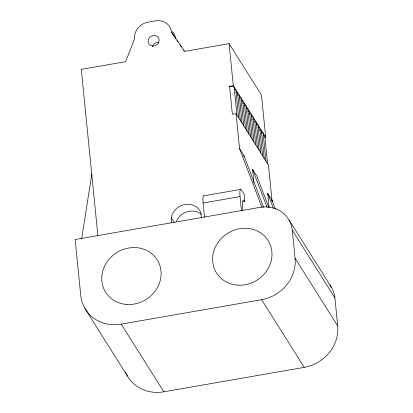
<?xml version="1.0" encoding="UTF-8"?>
<svg xmlns="http://www.w3.org/2000/svg" width="413" height="413" viewBox="0 0 413 413"><rect width="100%" height="100%" fill="white"/><g stroke="black" fill="none" stroke-linecap="round" stroke-linejoin="round"><path stroke-width="0.62" d="M81.676 238.74L91.763 174.42M264.439 137.317L265.673 137.106L261.481 95.093L229.091 43.654L184.75 51.372L171.565 32.297A15.235 13.825 -32.2 0 0 155.386 20.867L147.999 22.152A15.235 13.825 -32.2 0 0 134.612 38.729L125.624 61.666L81.284 69.384L97.866 235.529M272.09 201.399L268.471 165.112L236.081 113.673L232.385 114.318L229.592 86.312L233.288 85.667L265.673 137.106M203.712 195.819L240.665 189.386M204.497 217.021L203.103 203.015L240.056 196.583A11.425 1.977 80.1 0 1 241.564 190.14L244.119 194.198L244.816 201.203A15.472 2.679 80.1 0 0 242.803 210.491M242.942 201.529L244.816 201.203M121.205 324.128L261.625 299.683A38.084 34.563 -32.2 0 0 295.083 258.239L292.285 230.232A30.469 27.65 -32.2 0 0 259.927 207.367L75.166 239.535L80.757 295.553A38.084 34.563 -32.2 0 0 121.205 324.128L163.816 391.808L304.236 367.363A38.084 34.563 -32.2 0 0 337.695 325.924L334.902 297.912A30.469 27.65 -32.2 0 0 329.91 285.073M229.592 86.312L234.14 87.019L236.933 115.031M234.14 89.461L235.844 89.729L238.637 117.736M235.844 92.171L237.547 92.435L240.345 120.446M237.547 94.876L239.251 95.145L242.049 123.151M239.251 97.582L240.955 97.85L243.753 125.857M240.955 100.292L242.663 100.555L245.456 128.567M242.658 102.997L244.367 103.265L247.16 131.272M244.367 105.707L246.071 105.971L248.869 133.982M246.071 108.412L247.774 108.681L250.572 136.688M247.774 111.118L249.478 111.386L252.276 139.393M249.478 113.828L251.187 114.091L253.98 142.103M251.181 116.533L252.89 116.802L255.683 144.808M252.89 119.243L254.594 119.507L257.387 147.518M254.594 121.949L256.297 122.217L259.096 150.224M256.297 124.654L258.001 124.922L260.799 152.929M258.001 127.364L259.705 127.627L262.503 155.639M259.705 130.069L261.414 130.338L264.206 158.344M261.408 132.779L263.117 133.043L265.91 161.055M263.117 135.485L264.821 135.753L267.614 163.76M176.929 40.655L177.657 41.713M179.856 44.893L181.322 47.015M183.517 50.195L184.25 51.253M171.565 32.297L173.863 35.941M174.518 36.984L175.499 38.543M288.966 219.907L331.582 287.587M292.285 230.232L334.902 297.912M236.081 113.673L239.576 148.685L243.84 155.453L263.566 207.212M253.907 182.696L252.575 169.33L256.834 176.098L268.765 207.393M269.1 207.362L267.701 193.356L271.96 200.124L275.404 209.154M295.083 258.239L337.695 325.924M261.625 299.683L304.236 367.363M201.394 218.152L200.826 212.421A15.87 14.398 -32.2 0 0 184.993 204.492A15.87 14.398 -32.2 0 0 171.261 217.568L174.214 222.256M84.908 308.459L127.519 376.14M267.701 193.356L273.437 208.4M252.575 169.33L267.025 207.243M239.576 148.685L262.059 207.667M271.96 200.124L272.162 201.394M243.84 155.453L243.964 156.728M229.091 43.654L233.288 85.667M240.056 196.583L241.45 210.584M171.261 217.568L171.772 222.664M172.355 31.496A15.235 13.825 -32.2 0 1 175.83 39.065M176.49 221.229A15.87 14.398 -32.2 0 1 201.41 214.28M152.49 46.643A5.715 5.183 -32.2 0 1 158.804 42.209M203.103 203.015A11.425 1.977 80.1 0 1 203.986 195.881M163.816 391.808A38.084 34.563 -32.2 0 1 126.708 374.653M126.208 373.631A38.084 34.563 -32.2 0 1 125.531 372.072M152.686 46.086A5.715 5.183 -32.2 0 0 158.835 38.476A5.715 5.183 -32.2 0 0 149.325 37.733A5.715 5.183 -32.2 0 0 152.686 46.086M237.351 285.13A30.469 27.65 -32.2 0 0 270.133 244.522A30.469 27.65 -32.2 0 0 219.422 240.578A30.469 27.65 -32.2 0 0 237.351 285.13M126.492 304.427A30.469 27.65 -32.2 0 0 159.273 263.819A30.469 27.65 -32.2 0 0 108.562 259.875A30.469 27.65 -32.2 0 0 126.492 304.427"/></g></svg>
